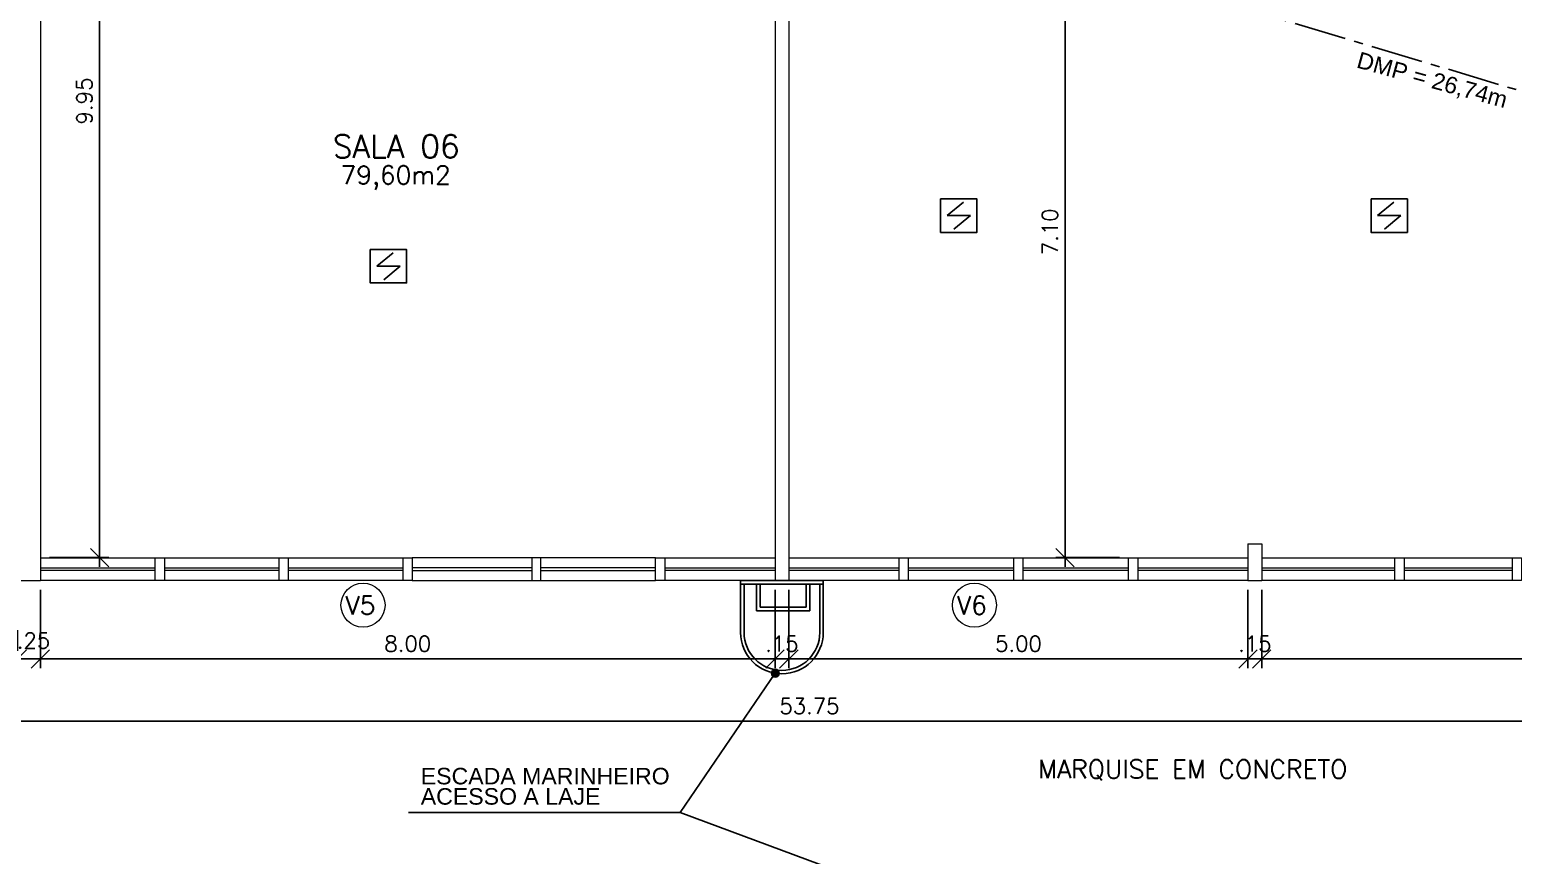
# Model space of a CAD drawing. Header units: millimetres. Extents: x 521 to 1055, y 261 to 520.
# Drawn here: x 685.69 to 701.84, y 486.72 to 495.72 of the extents above; entities that cross this region are included whole.
import ezdxf
from ezdxf.enums import TextEntityAlignment as Align

# ---------------------------------------------------------------- set-up
doc = ezdxf.new("R2010")
doc.units = ezdxf.units.MM
doc.linetypes.add('CENTER2', pattern=[28.575, 19.05, -3.175, 3.175, -3.175])
doc.linetypes.add('CONTINU', pattern=[0])
doc.layers.add('0.1', color=8, linetype='Continuous', lineweight=13)
doc.layers.add('ppci', color=8, linetype='Continuous')
doc.styles.add('ROMANS', font='romans')
doc.styles.get("Standard").update_dxf_attribs({"font": 'romans.shx'})
doc.styles.add('STYLE1', font='sanss___.ttf')
doc.dimstyles.new('Fares Eng - 50', dxfattribs={"dimscale": 2, "dimtxt": 0.085, "dimasz": 0.1, "dimexe": 0.05, "dimexo": 0.05, "dimgap": 0.04, "dimtad": 1, "dimzin": 4, "dimdsep": 46, "dimtxsty": 'ROMANS', "dimblk1": 'OBLIQUE', "dimblk2": 'OBLIQUE', "dimsah": 1, "dimcen": 0.05, "dimdle": 0.05, "dimclrd": 8, "dimclre": 8, "dimclrt": 8, "dimaunit": 1, "dimadec": 0, "dimazin": 0, "dimtfac": 1, "dimtix": 1, "dimtmove": 2, "dimatfit": 0, "dimldrblk": 'OPEN90', "dimfxl": 1, "dimtolj": 1, "dimtzin": 0, "dimarcsym": 0})

# ---------------------------------------------------------------- blocks, each defined once
blk = doc.blocks.new('_OBLIQUE')
at = {"color": 0, "linetype": 'ByBlock'}
blk.add_line((-0.5, -0.5), (0.5, 0.5), dxfattribs=at)
blk = doc.blocks.new('*D129')
at = {"layer": '0.1', "color": 8, "linetype": 'CONTINU', "lineweight": -2, "transparency": 16777216}
for p, q in [((685.553, 489.617), (685.553, 488.764)), ((685.803, 489.617), (685.803, 488.764)), ((685.903, 488.864), (685.453, 488.864))]:
    blk.add_line(p, q, dxfattribs=at)
at = {"layer": 'DEFPOINTS', "color": 0, "linetype": 'CONTINU', "lineweight": -2, "transparency": 16777216}
for p in [(685.553, 489.717), (685.803, 489.717), (685.553, 488.864)]:
    blk.add_point(p, dxfattribs=at)
at = {"layer": '0.1', "color": 8, "linetype": 'CONTINU', "lineweight": -2, "transparency": 16777216, "xscale": 0.2, "yscale": 0.2, "zscale": 0.2, "rotation": 180}
blk.add_blockref('_OBLIQUE', (685.553, 488.864), dxfattribs=at)
at = {"layer": '0.1', "color": 8, "linetype": 'CONTINU', "lineweight": -2, "transparency": 16777216, "xscale": 0.2, "yscale": 0.2, "zscale": 0.2}
blk.add_blockref('_OBLIQUE', (685.803, 488.864), dxfattribs=at)
at = {"layer": '0.1', "color": 8, "linetype": 'CONTINU', "transparency": 16777216, "insert": (685.728, 489.064), "char_height": 0.17, "attachment_point": 5, "style": 'ROMANS'}
blk.add_mtext('\\A1;.25', dxfattribs=at)
blk = doc.blocks.new('_Open90')
at = {"color": 0, "linetype": 'ByBlock', "lineweight": -2}
for p, q in [((0, 0), (-1, 0)), ((-0.5, 0.5), (0, 0)), ((0, 0), (-0.5, -0.5))]:
    blk.add_line(p, q, dxfattribs=at)
blk = doc.blocks.new('*D71')
at = {"layer": '0.1', "color": 8, "linetype": 'CONTINU', "lineweight": -2, "transparency": 16777216}
for p, q in [((667.303, 488.664), (667.303, 488.085)), ((721.053, 488.564), (721.053, 488.085)), ((721.153, 488.185), (667.203, 488.185))]:
    blk.add_line(p, q, dxfattribs=at)
at = {"layer": 'DEFPOINTS', "color": 0, "linetype": 'CONTINU', "lineweight": -2, "transparency": 16777216}
for p in [(667.303, 488.764), (721.053, 488.664), (667.303, 488.185)]:
    blk.add_point(p, dxfattribs=at)
at = {"layer": '0.1', "color": 8, "linetype": 'CONTINU', "lineweight": -2, "transparency": 16777216, "xscale": 0.2, "yscale": 0.2, "zscale": 0.2, "rotation": 180}
blk.add_blockref('_OBLIQUE', (667.303, 488.185), dxfattribs=at)
at = {"layer": '0.1', "color": 8, "linetype": 'CONTINU', "lineweight": -2, "transparency": 16777216, "xscale": 0.2, "yscale": 0.2, "zscale": 0.2}
blk.add_blockref('_OBLIQUE', (721.053, 488.185), dxfattribs=at)
at = {"layer": '0.1', "color": 8, "linetype": 'CONTINU', "transparency": 16777216, "insert": (694.178, 488.35), "char_height": 0.17, "attachment_point": 5, "style": 'ROMANS'}
blk.add_mtext('\\A1;53.75', dxfattribs=at)
blk = doc.blocks.new('*D231')
at = {"layer": '0.1', "color": 8, "linetype": 'CONTINU', "lineweight": -2, "transparency": 16777216}
for p, q in [((685.803, 489.617), (685.803, 488.764)), ((693.803, 489.617), (693.803, 488.764)), ((685.703, 488.864), (693.903, 488.864))]:
    blk.add_line(p, q, dxfattribs=at)
at = {"layer": 'DEFPOINTS', "color": 0, "linetype": 'CONTINU', "lineweight": -2, "transparency": 16777216}
for p in [(685.803, 489.717), (693.803, 489.717), (693.803, 488.864)]:
    blk.add_point(p, dxfattribs=at)
at = {"layer": '0.1', "color": 8, "linetype": 'CONTINU', "lineweight": -2, "transparency": 16777216, "xscale": 0.2, "yscale": 0.2, "zscale": 0.2, "rotation": 180}
blk.add_blockref('_OBLIQUE', (685.803, 488.864), dxfattribs=at)
at = {"layer": '0.1', "color": 8, "linetype": 'CONTINU', "lineweight": -2, "transparency": 16777216, "xscale": 0.2, "yscale": 0.2, "zscale": 0.2}
blk.add_blockref('_OBLIQUE', (693.803, 488.864), dxfattribs=at)
at = {"layer": '0.1', "color": 8, "linetype": 'CONTINU', "transparency": 16777216, "insert": (689.803, 489.029), "char_height": 0.17, "attachment_point": 5, "style": 'ROMANS'}
blk.add_mtext('\\A1;8.00', dxfattribs=at)
blk = doc.blocks.new('*D232')
at = {"layer": '0.1', "color": 8, "linetype": 'CONTINU', "lineweight": -2, "transparency": 16777216}
for p, q in [((693.803, 489.617), (693.803, 488.764)), ((693.953, 489.617), (693.953, 488.764)), ((693.803, 488.864), (693.603, 488.864)), ((693.953, 488.864), (693.803, 488.864)), ((693.953, 488.864), (694.153, 488.864))]:
    blk.add_line(p, q, dxfattribs=at)
at = {"layer": 'DEFPOINTS', "color": 0, "linetype": 'CONTINU', "lineweight": -2, "transparency": 16777216}
for p in [(693.803, 489.717), (693.953, 489.717), (693.803, 488.864)]:
    blk.add_point(p, dxfattribs=at)
at = {"layer": '0.1', "color": 8, "linetype": 'CONTINU', "lineweight": -2, "transparency": 16777216, "xscale": 0.2, "yscale": 0.2, "zscale": 0.2}
blk.add_blockref('_OBLIQUE', (693.803, 488.864), dxfattribs=at)
at = {"layer": '0.1', "color": 8, "linetype": 'CONTINU', "lineweight": -2, "transparency": 16777216, "xscale": 0.2, "yscale": 0.2, "zscale": 0.2, "rotation": 180}
blk.add_blockref('_OBLIQUE', (693.953, 488.864), dxfattribs=at)
at = {"layer": '0.1', "color": 8, "linetype": 'CONTINU', "transparency": 16777216, "insert": (693.878, 489.029), "char_height": 0.17, "attachment_point": 5, "style": 'ROMANS'}
blk.add_mtext('\\A1;.15', dxfattribs=at)
blk = doc.blocks.new('*D233')
at = {"layer": '0.1', "color": 8, "linetype": 'CONTINU', "lineweight": -2, "transparency": 16777216}
for p, q in [((693.953, 489.617), (693.953, 488.764)), ((698.953, 489.617), (698.953, 488.764)), ((693.853, 488.864), (699.053, 488.864))]:
    blk.add_line(p, q, dxfattribs=at)
at = {"layer": 'DEFPOINTS', "color": 0, "linetype": 'CONTINU', "lineweight": -2, "transparency": 16777216}
for p in [(693.953, 489.717), (698.953, 489.717), (698.953, 488.864)]:
    blk.add_point(p, dxfattribs=at)
at = {"layer": '0.1', "color": 8, "linetype": 'CONTINU', "lineweight": -2, "transparency": 16777216, "xscale": 0.2, "yscale": 0.2, "zscale": 0.2, "rotation": 180}
blk.add_blockref('_OBLIQUE', (693.953, 488.864), dxfattribs=at)
at = {"layer": '0.1', "color": 8, "linetype": 'CONTINU', "lineweight": -2, "transparency": 16777216, "xscale": 0.2, "yscale": 0.2, "zscale": 0.2}
blk.add_blockref('_OBLIQUE', (698.953, 488.864), dxfattribs=at)
at = {"layer": '0.1', "color": 8, "linetype": 'CONTINU', "transparency": 16777216, "insert": (696.453, 489.029), "char_height": 0.17, "attachment_point": 5, "style": 'ROMANS'}
blk.add_mtext('\\A1;5.00', dxfattribs=at)
blk = doc.blocks.new('*D234')
at = {"layer": '0.1', "color": 8, "linetype": 'CONTINU', "lineweight": -2, "transparency": 16777216}
for p, q in [((698.953, 489.617), (698.953, 488.764)), ((699.103, 489.617), (699.103, 488.764)), ((698.953, 488.864), (698.753, 488.864)), ((698.953, 488.864), (699.103, 488.864)), ((699.103, 488.864), (699.303, 488.864))]:
    blk.add_line(p, q, dxfattribs=at)
at = {"layer": 'DEFPOINTS', "color": 0, "linetype": 'CONTINU', "lineweight": -2, "transparency": 16777216}
for p in [(698.953, 489.717), (699.103, 489.717), (699.103, 488.864)]:
    blk.add_point(p, dxfattribs=at)
at = {"layer": '0.1', "color": 8, "linetype": 'CONTINU', "lineweight": -2, "transparency": 16777216, "xscale": 0.2, "yscale": 0.2, "zscale": 0.2}
blk.add_blockref('_OBLIQUE', (698.953, 488.864), dxfattribs=at)
at = {"layer": '0.1', "color": 8, "linetype": 'CONTINU', "lineweight": -2, "transparency": 16777216, "xscale": 0.2, "yscale": 0.2, "zscale": 0.2, "rotation": 180}
blk.add_blockref('_OBLIQUE', (699.103, 488.864), dxfattribs=at)
at = {"layer": '0.1', "color": 8, "linetype": 'CONTINU', "transparency": 16777216, "insert": (699.028, 489.029), "char_height": 0.17, "attachment_point": 5, "style": 'ROMANS'}
blk.add_mtext('\\A1;.15', dxfattribs=at)
blk = doc.blocks.new('*D235')
at = {"layer": '0.1', "color": 8, "linetype": 'CONTINU', "lineweight": -2, "transparency": 16777216}
for p, q in [((699.103, 489.617), (699.103, 488.764)), ((715.353, 489.617), (715.353, 488.764)), ((699.003, 488.864), (715.453, 488.864))]:
    blk.add_line(p, q, dxfattribs=at)
at = {"layer": 'DEFPOINTS', "color": 0, "linetype": 'CONTINU', "lineweight": -2, "transparency": 16777216}
for p in [(699.103, 489.717), (715.353, 489.717), (715.353, 488.864)]:
    blk.add_point(p, dxfattribs=at)
at = {"layer": '0.1', "color": 8, "linetype": 'CONTINU', "lineweight": -2, "transparency": 16777216, "xscale": 0.2, "yscale": 0.2, "zscale": 0.2, "rotation": 180}
blk.add_blockref('_OBLIQUE', (699.103, 488.864), dxfattribs=at)
at = {"layer": '0.1', "color": 8, "linetype": 'CONTINU', "lineweight": -2, "transparency": 16777216, "xscale": 0.2, "yscale": 0.2, "zscale": 0.2}
blk.add_blockref('_OBLIQUE', (715.353, 488.864), dxfattribs=at)
at = {"layer": '0.1', "color": 8, "linetype": 'CONTINU', "transparency": 16777216, "insert": (707.228, 489.029), "char_height": 0.17, "attachment_point": 5, "style": 'ROMANS'}
blk.add_mtext('\\A1;16.25', dxfattribs=at)
blk = doc.blocks.new('*D242')
at = {"layer": '0.1', "color": 8, "linetype": 'CONTINU', "lineweight": -2, "transparency": 16777216}
for p, q in [((696.961, 489.867), (696.961, 497.167)), ((697.553, 497.067), (696.861, 497.067)), ((697.553, 489.967), (696.861, 489.967))]:
    blk.add_line(p, q, dxfattribs=at)
at = {"layer": 'DEFPOINTS', "color": 0, "linetype": 'CONTINU', "lineweight": -2, "transparency": 16777216}
for p in [(696.961, 497.067), (697.653, 497.067), (697.653, 489.967)]:
    blk.add_point(p, dxfattribs=at)
at = {"layer": '0.1', "color": 8, "linetype": 'CONTINU', "lineweight": -2, "transparency": 16777216, "xscale": 0.2, "yscale": 0.2, "zscale": 0.2}
for p, rotation in [((696.961, 497.067), 90), ((696.961, 489.967), 270)]:
    blk.add_blockref('_OBLIQUE', p, dxfattribs=dict(at, rotation=rotation))
at = {"layer": '0.1', "color": 8, "linetype": 'CONTINU', "transparency": 16777216, "insert": (696.796, 493.517), "char_height": 0.17, "attachment_point": 5, "rotation": 90, "style": 'ROMANS'}
blk.add_mtext('\\A1;7.10', dxfattribs=at)
blk = doc.blocks.new('ÁREA')
for p in [(0.00005, 0.00376), (0, 0)]:
    blk.add_attdef('COMPARTIMENTO', text='', height=0.0025).set_placement(p, align=Align.CENTER)
at = {"color": 1}
for p in [(-0.00005, -0.00376), (-0.0001, -0.00752)]:
    blk.add_attdef('ÁREA', text='', height=0.002, dxfattribs=at).set_placement(p, align=Align.CENTER)
blk = doc.blocks.new('*D3379')
at = {"layer": '0.1', "color": 8, "linetype": 'CONTINU', "lineweight": -2, "transparency": 16777216}
for p, q in [((685.903, 499.917), (686.548, 499.917)), ((686.448, 500.017), (686.448, 489.867)), ((685.903, 489.967), (686.548, 489.967))]:
    blk.add_line(p, q, dxfattribs=at)
at = {"layer": 'DEFPOINTS', "color": 0, "linetype": 'CONTINU', "lineweight": -2, "transparency": 16777216}
for p in [(685.803, 499.917), (685.803, 489.967), (686.448, 489.967)]:
    blk.add_point(p, dxfattribs=at)
at = {"layer": '0.1', "color": 8, "linetype": 'CONTINU', "lineweight": -2, "transparency": 16777216, "xscale": 0.2, "yscale": 0.2, "zscale": 0.2}
for p, rotation in [((686.448, 499.917), 90), ((686.448, 489.967), 270)]:
    blk.add_blockref('_OBLIQUE', p, dxfattribs=dict(at, rotation=rotation))
at = {"layer": '0.1', "color": 8, "linetype": 'CONTINU', "lineweight": -2, "transparency": 16777216, "insert": (686.283, 494.942), "char_height": 0.17, "attachment_point": 5, "rotation": 90, "style": 'ROMANS'}
blk.add_mtext('\\A1;9.95', dxfattribs=at)

msp = doc.modelspace()

# ---------------------------------------------------------------- hatches: boundary and pattern name
at = {"layer": '0.1', "linetype": 'CONTINU', "lineweight": -2}
h = msp.add_hatch(color=8, dxfattribs=at)
h.paths.add_polyline_path([(693.76479, 488.71964, 0.05138865), (693.84707, 488.70012, 0.04541186), (693.84777, 488.70777, 0.86711338)])
h.paths.add_polyline_path([(693.80543, 488.70777, -0.02567738), (693.76479, 488.71964, 0.07117223), (693.76309, 488.70777, 0.21100179), (693.77691, 488.67647, 0.01140775), (693.79677, 488.67128)])
h.paths.add_polyline_path([(693.84707, 488.70012, -0.02567738), (693.80543, 488.70777), (693.79677, 488.67128, 0.01140775), (693.81685, 488.667, 0.28647616)])

# ---------------------------------------------------------------- linework, layer by layer
at = {"layer": '0.1', "color": 7}
for p, q in [((685.80272, 499.91692), (685.80272, 489.71692)), ((693.80272, 497.21692), (693.80272, 489.71692)), ((693.95272, 497.21692), (693.95272, 489.71692)), ((698.95272, 490.11692), (699.10272, 490.11692)), ((698.95272, 490.11692), (698.95272, 489.71692)), ((699.10272, 490.11692), (699.10272, 489.71692)), ((685.55272, 489.71692), (685.80272, 489.71692)), ((693.80272, 489.71692), (693.95272, 489.71692)), ((698.95272, 489.71692), (699.10272, 489.71692))]:
    msp.add_line(p, q, dxfattribs=at)
at = {"layer": '0.1', "color": 8}
for p, q in [((685.80272, 489.96692), (687.05272, 489.96692)), ((685.80272, 489.85692), (687.05272, 489.85692)), ((687.15272, 489.96692), (688.40272, 489.96692)), ((687.15272, 489.85692), (688.40272, 489.85692)), ((688.50272, 489.96692), (689.75272, 489.96692)), ((688.50272, 489.85692), (689.75272, 489.85692)), ((691.15272, 489.96692), (689.85272, 489.96692)), ((691.15272, 489.85692), (689.85272, 489.85692)), ((692.50272, 489.96692), (691.25272, 489.96692)), ((692.50272, 489.85692), (691.25272, 489.85692)), ((692.60272, 489.96692), (693.80272, 489.96692)), ((692.60272, 489.85692), (693.80272, 489.85692)), ((693.95272, 489.96692), (695.15272, 489.96692)), ((693.95272, 489.85692), (695.15272, 489.85692)), ((695.25272, 489.96692), (696.40272, 489.96692)), ((695.25272, 489.85692), (696.40272, 489.85692)), ((696.50272, 489.96692), (697.65272, 489.96692)), ((696.50272, 489.85692), (697.65272, 489.85692)), ((697.75272, 489.96692), (698.95272, 489.96692)), ((697.75272, 489.85692), (698.95272, 489.85692)), ((699.10272, 489.96692), (700.55272, 489.96692)), ((699.10272, 489.85692), (700.55272, 489.85692)), ((700.65272, 489.96692), (701.83189, 489.96692)), ((700.65272, 489.85692), (701.83189, 489.85692)), ((687.05272, 489.82692), (685.80272, 489.82692)), ((687.05272, 489.71692), (685.80272, 489.71692)), ((688.40272, 489.82692), (687.15272, 489.82692)), ((688.40272, 489.71692), (687.15272, 489.71692)), ((689.75272, 489.82692), (688.50272, 489.82692)), ((689.75272, 489.71692), (688.50272, 489.71692)), ((689.85272, 489.82692), (691.15272, 489.82692)), ((689.85272, 489.71692), (691.15272, 489.71692)), ((691.25272, 489.82692), (692.50272, 489.82692)), ((691.25272, 489.71692), (692.50272, 489.71692)), ((693.80272, 489.82692), (692.60272, 489.82692)), ((693.80272, 489.71692), (692.60272, 489.71692)), ((695.15272, 489.82692), (693.95272, 489.82692)), ((695.15272, 489.71692), (693.95272, 489.71692)), ((696.40272, 489.82692), (695.25272, 489.82692)), ((696.40272, 489.71692), (695.25272, 489.71692)), ((697.65272, 489.82692), (696.50272, 489.82692)), ((697.65272, 489.71692), (696.50272, 489.71692)), ((698.95272, 489.82692), (697.75272, 489.82692)), ((698.95272, 489.71692), (697.75272, 489.71692)), ((700.55272, 489.82692), (699.10272, 489.82692)), ((700.55272, 489.71692), (699.10272, 489.71692)), ((701.83189, 489.82692), (700.65272, 489.82692)), ((701.83189, 489.71692), (700.65272, 489.71692))]:
    msp.add_line(p, q, dxfattribs=at)
at = {"layer": '0.1', "color": 8, "linetype": 'CONTINU', "lineweight": -2}
for p, q in [((692.76862, 487.19012), (693.80543, 488.70777)), ((689.81178, 487.19012), (692.76862, 487.19012)), ((692.76862, 487.19012), (694.97772, 486.36973))]:
    msp.add_line(p, q, dxfattribs=at)
at = {"layer": '0.1', "color": 8}
for points in [[(687.05272, 489.96692), (687.15272, 489.96692), (687.15272, 489.71692), (687.05272, 489.71692)], [(688.40272, 489.96692), (688.50272, 489.96692), (688.50272, 489.71692), (688.40272, 489.71692)], [(689.75272, 489.96692), (689.85272, 489.96692), (689.85272, 489.71692), (689.75272, 489.71692)], [(691.25272, 489.96692), (691.15272, 489.96692), (691.15272, 489.71692), (691.25272, 489.71692)], [(692.50272, 489.96692), (692.60272, 489.96692), (692.60272, 489.71692), (692.50272, 489.71692)], [(695.15272, 489.96692), (695.25272, 489.96692), (695.25272, 489.71692), (695.15272, 489.71692)], [(696.40272, 489.96692), (696.50272, 489.96692), (696.50272, 489.71692), (696.40272, 489.71692)], [(697.65272, 489.96692), (697.75272, 489.96692), (697.75272, 489.71692), (697.65272, 489.71692)], [(700.55272, 489.96692), (700.65272, 489.96692), (700.65272, 489.71692), (700.55272, 489.71692)], [(701.83189, 489.96692), (701.93189, 489.96692), (701.93189, 489.71692), (701.83189, 489.71692)]]:
    msp.add_lwpolyline(points, close=True, dxfattribs=at)
for centre in [(689.31604, 489.44995), (695.97388, 489.44995)]:
    msp.add_circle(centre, 0.23964, dxfattribs=at)
at = {"layer": '0.1', "color": 8, "linetype": 'CONTINU', "lineweight": -2}
msp.add_circle((693.80543, 488.70777), 0.04234, dxfattribs=at)
at = {"layer": 'ppci', "color": 10, "linetype": 'Continuous'}
for p, q in [((695.6768, 493.69319), (695.85542, 493.83951)), ((700.36409, 493.69319), (700.54272, 493.83951)), ((695.6768, 493.69319), (695.9301, 493.69319)), ((695.9301, 493.69319), (695.75147, 493.54688)), ((700.36409, 493.69319), (700.6174, 493.69319)), ((700.6174, 493.69319), (700.43877, 493.54688)), ((689.46693, 493.14163), (689.64556, 493.28795)), ((689.46693, 493.14163), (689.72024, 493.14163)), ((689.72024, 493.14163), (689.54161, 492.99532))]:
    msp.add_line(p, q, dxfattribs=at)
at = {"layer": 'ppci', "color": 10, "linetype": 'CONTINU', "lineweight": -2}
for p, q in [((694.32772, 489.71692), (693.42772, 489.71692)), ((694.32772, 489.67692), (693.42772, 489.67692)), ((693.60257, 489.38692), (693.60257, 489.67692)), ((693.64257, 489.42692), (693.64257, 489.67692)), ((694.14257, 489.42692), (694.14257, 489.67692)), ((694.18257, 489.38692), (694.18257, 489.67692)), ((694.18257, 489.38692), (693.60257, 489.38692)), ((694.14257, 489.42692), (693.64257, 489.42692))]:
    msp.add_line(p, q, dxfattribs=at)
at = {"layer": 'ppci', "color": 10, "linetype": 'CENTER2', "lineweight": -2, "ltscale": 0.03}
msp.add_lwpolyline([(718.37772, 490.11692), (697.67789, 496.32393), (697.67789, 496.32393), (694.99174, 500.10261), (694.99174, 500.10261), (695.30272, 500.48319)], dxfattribs=at)
at = {"layer": 'ppci', "color": 10, "linetype": 'Continuous'}
for points in [[(695.60555, 493.8754), (696.00135, 493.8754), (696.00135, 493.51098), (695.60555, 493.51098)], [(700.29285, 493.8754), (700.68864, 493.8754), (700.68864, 493.51098), (700.29285, 493.51098)], [(689.39569, 493.32384), (689.79148, 493.32384), (689.79148, 492.95943), (689.39569, 492.95943)]]:
    msp.add_lwpolyline(points, close=True, dxfattribs=at)
at = {"layer": 'ppci', "color": 10}
for points in [[(694.32772, 489.71692), (694.32772, 489.15192, -1), (693.42772, 489.15192), (693.42772, 489.71692)], [(694.29022, 489.67692), (694.29022, 489.15192, -1), (693.46522, 489.15192), (693.46522, 489.67692)]]:
    msp.add_lwpolyline(points, format="xyb", dxfattribs=at)

# ---------------------------------------------------------------- block references
at = {"layer": '0.1', "color": 8}
ref = msp.add_blockref('ÁREA', (689.67788, 494.32372), dxfattribs=dict(at, xscale=133.3333333333333, yscale=133.3333333333333, zscale=133.3333333333333))
ref.add_attrib('COMPARTIMENTO', 'SALA 06', dxfattribs={"layer": '0', "color": 3, "height": 0.25}).set_placement((689.67788, 494.32372), align=Align.CENTER)
ref.add_attrib('ÁREA', '79,60m2', dxfattribs={"layer": '0', "color": 1, "height": 0.2}).set_placement((689.67124, 494.03576), align=Align.CENTER)

# ---------------------------------------------------------------- texts
for s, p in [('V5', (689.12543, 489.34844)), ('V6', (695.78327, 489.34844)), ('MARQUISE EM CONCRETO', (696.66746, 487.56316))]:
    msp.add_text(s, height=0.2, dxfattribs=at).set_placement(p)
at = {"layer": 'ppci', "color": 10, "style": 'STYLE1'}
msp.add_text('DMP = 26,74m', height=0.18, rotation=344.658681, dxfattribs=at).set_placement((700.12438, 495.30899))
for s, p in [('ESCADA MARINHEIRO', (689.94516, 487.49711)), ('ACESSO A LAJE', (689.94516, 487.27601))]:
    msp.add_text(s, height=0.18, dxfattribs=at).set_placement(p)

# ---------------------------------------------------------------- dimensions: what is measured, and where the dimension line sits
at = {"layer": '0.1', "color": 8, "linetype": 'CONTINU', "lineweight": -2}
dim = msp.add_linear_dim(base=(686.44793, 489.96692), p1=(685.80272, 499.91692), p2=(685.80272, 489.96692), angle=90, dimstyle='Fares Eng - 50', dxfattribs=at)
dim.commit()
dim.dimension.update_dxf_attribs({"geometry": '*D3379', "text_midpoint": (686.28293, 494.94192)})
at = {"layer": '0.1', "color": 8, "linetype": 'CONTINU'}
dim = msp.add_linear_dim(base=(696.96093, 497.06692), p1=(697.65272, 489.96692), p2=(697.65272, 497.06692), angle=90, dimstyle='Fares Eng - 50', dxfattribs=at)
dim.commit()
dim.dimension.update_dxf_attribs({"geometry": '*D242', "text_midpoint": (696.79593, 493.51692)})
dim = msp.add_linear_dim(base=(685.55272, 488.86367), p1=(685.80272, 489.71692), p2=(685.55272, 489.71692), dimstyle='Fares Eng - 50', dxfattribs=at)
dim.commit()
dim.dimension.update_dxf_attribs({"geometry": '*D129', "text_midpoint": (685.72772, 489.06367), "dimtype": 160})
for base, p1, p2, picture, middle in [((693.80272, 488.86367), (685.80272, 489.71692), (693.80272, 489.71692), '*D231', (689.80272, 489.02867)), ((693.80272, 488.86367), (693.95272, 489.71692), (693.80272, 489.71692), '*D232', (693.87772, 489.02867)), ((698.95272, 488.86367), (693.95272, 489.71692), (698.95272, 489.71692), '*D233', (696.45272, 489.02867)), ((699.10272, 488.86367), (698.95272, 489.71692), (699.10272, 489.71692), '*D234', (699.02772, 489.02867)), ((715.35272, 488.86367), (699.10272, 489.71692), (715.35272, 489.71692), '*D235', (707.22772, 489.02867)), ((667.30272, 488.18483), (721.05272, 488.66367), (667.30272, 488.76367), '*D71', (694.17772, 488.34983))]:
    dim = msp.add_linear_dim(base=base, p1=p1, p2=p2, dimstyle='Fares Eng - 50', dxfattribs=at)
    dim.commit()
    dim.dimension.update_dxf_attribs({"geometry": picture, "text_midpoint": middle})

doc.saveas('drawing.dxf')
